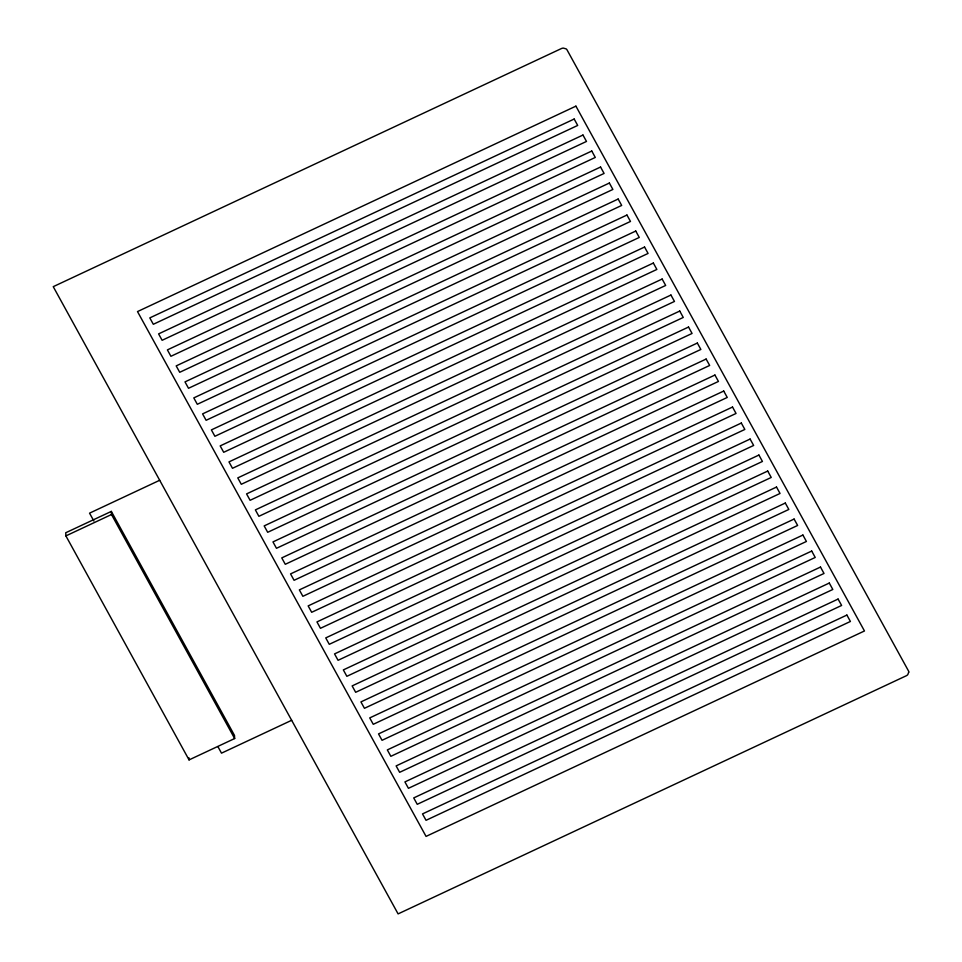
<?xml version="1.0" encoding="UTF-8"?>
<svg xmlns="http://www.w3.org/2000/svg" width="962" height="962" viewBox="0 0 962 962"><rect width="100%" height="100%" fill="white"/><g stroke="black" fill="none" stroke-linecap="round" stroke-linejoin="round"><path stroke-width="1.44" d="M159.692 480.278L89.55 513.155L93.879 521.019M111.327 511.399L65.729 532.756L65.897 535.894L189.057 759.908L234.656 738.539L234.487 735.401L111.327 511.399L111.496 514.526L234.656 738.539M65.897 535.894L111.496 514.526M291.654 720.297L221.5 753.162L217.905 746.608M188.949 757.816L189.057 759.908M908.753 672.065L907.791 674.615A4.99 4.569 -3.1 0 1 906.144 675.829L398.1 913.9L53.247 286.664L561.303 48.605A4.99 4.569 -3.1 0 1 563.335 48.1L566.125 48.882A3.499 3.211 -3.1 0 1 567.063 49.928L908.393 670.767A3.499 3.211 -3.1 0 1 908.753 672.077M575.913 106.145L137.506 311.58L426.058 836.399L864.465 630.976L575.913 106.145M574.182 119.035L149.807 317.893L153.319 324.29L577.693 125.433L574.182 119.035M582.972 135.041L158.598 333.886L162.121 340.295L586.495 141.438L582.972 135.041M591.774 151.034L167.4 349.891L170.911 356.289L595.286 157.443L591.774 151.034M600.565 167.039L176.19 365.897L179.714 372.294L604.088 173.437L600.565 167.039M609.367 183.045L184.993 381.89L188.516 388.287L612.89 189.442L609.367 183.045M618.169 199.038L193.795 397.895L197.306 404.293L621.68 205.435L618.169 199.038M626.959 215.043L202.585 413.888L206.108 420.298L630.483 221.44L626.959 215.043M635.762 231.048L211.387 429.894L214.899 436.291L639.273 237.446L635.762 231.048M644.552 247.042L220.178 445.899L223.701 452.296L648.075 253.439L644.552 247.042M653.354 263.047L228.98 461.892L232.491 468.302L656.866 269.444L653.354 263.047M662.145 279.04L237.77 477.898L241.294 484.295L665.668 285.449L662.145 279.04M670.947 295.045L246.573 493.903L250.096 500.3L674.47 301.443L670.947 295.045M679.749 311.051L255.375 509.896L258.886 516.305L683.26 317.448L679.749 311.051M688.539 327.044L264.165 525.901L267.689 532.299L692.063 333.453L688.539 327.044M697.342 343.049L272.967 541.907L276.479 548.304L700.853 349.447L697.342 343.049M706.132 359.054L281.758 557.9L285.281 564.297L709.655 365.452L706.132 359.054M714.934 375.048L290.56 573.905L294.071 580.302L718.446 381.445L714.934 375.048M723.725 391.053L299.35 589.898L302.874 596.308L727.248 397.45L723.725 391.053M732.527 407.046L308.153 605.904L311.676 612.301L736.05 413.456L732.527 407.046M741.329 423.052L316.955 621.909L320.466 628.306L744.841 429.449L741.329 423.052M750.119 439.057L325.745 637.902L329.269 644.312L753.643 445.454L750.119 439.057M758.922 455.05L334.548 653.907L338.059 660.305L762.433 461.459L758.922 455.05M767.712 471.055L343.338 669.913L346.861 676.31L771.235 477.453L767.712 471.055M776.514 487.061L352.14 685.906L355.663 692.303L780.038 493.458L776.514 487.061M785.305 503.054L360.93 701.911L364.454 708.309L788.828 509.451L785.305 503.054M794.107 519.059L369.733 717.905L373.256 724.314L797.63 525.456L794.107 519.059M802.909 535.052L378.535 733.91L382.046 740.307L806.421 541.462L802.909 535.052M811.7 551.058L387.325 749.915L390.849 756.312L815.223 557.455L811.7 551.058M820.502 567.063L396.128 765.908L399.639 772.318L824.013 573.46L820.502 567.063M829.292 583.056L404.918 781.914L408.441 788.311L832.815 589.465L829.292 583.056M838.094 599.061L413.72 797.919L417.243 804.316L841.618 605.459L838.094 599.061M846.897 615.067L422.51 813.912L426.034 820.309L850.408 621.464L846.897 615.067"/></g></svg>
